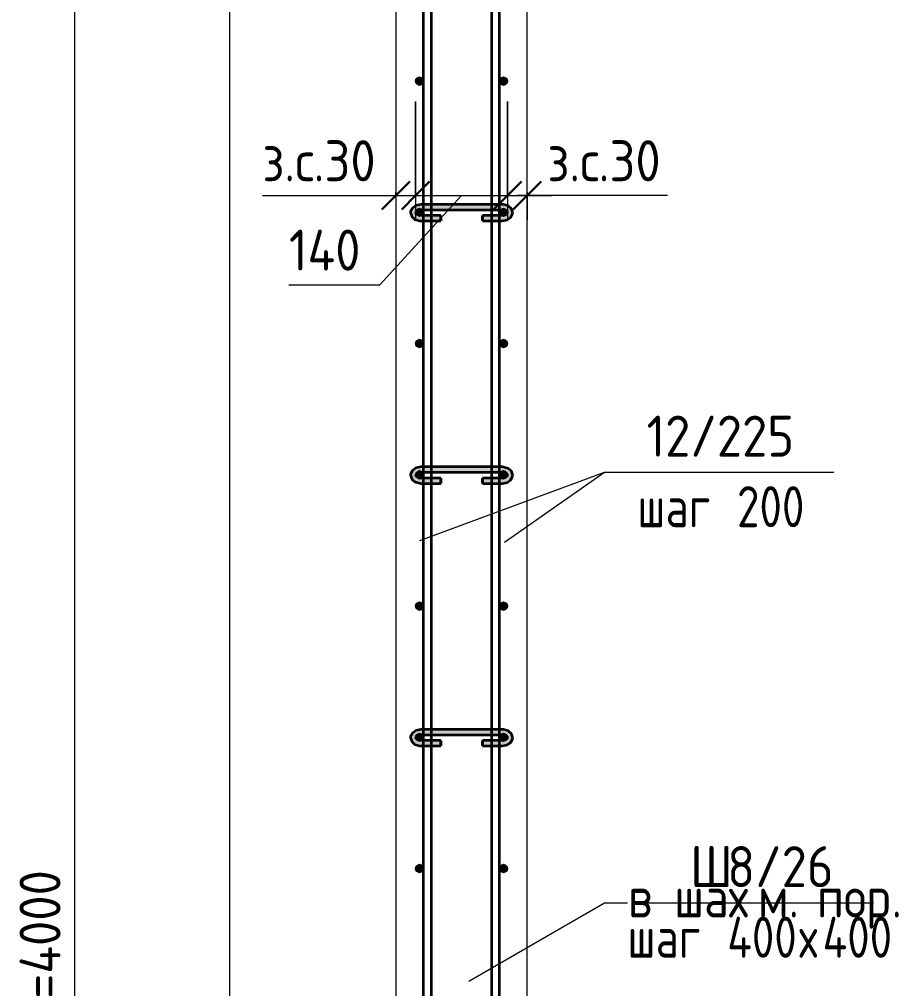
# Model space of a CAD drawing. Header units: millimetres. Extents: x 67134 to 121662, y -4758 to 13821.
# Drawn here: x 109344 to 110684, y -883 to 594 of the extents above; entities that cross this region are included whole.
import ezdxf

# ---------------------------------------------------------------- set-up
doc = ezdxf.new("R2010")
doc.units = ezdxf.units.MM
for name, color, linetype, lineweight in [('AA_Dim', 7, 'Continuous', 9), ('AA_Dim-25', 7, 'Continuous', 9), ('AA_Oformlenie', 7, 'Continuous', 9), ('AA_Vinoska', 7, 'Continuous', 9), ('AF_Stena_Опалубка', 253, 'Continuous', 20), ('Gen_Text', 7, 'Continuous', 9), ('KR_Armatura', 7, 'Continuous', 20), ('KR_Armatura_Tonkie', 7, 'Continuous', 20)]:
    doc.layers.add(name, color=color, linetype=linetype, lineweight=lineweight)
doc.styles.add('ISOCPEUR_6', font='isocpeur.ttf', dxfattribs={"width": 0.85, "height": 62.5})
doc.styles.add('ISOCPEUR_7', font='isocpeur.ttf', dxfattribs={"width": 0.9, "height": 62.5})
doc.styles.add('ISOCPEUR_8', font='isocpeur.ttf', dxfattribs={"width": 0.8, "height": 62.5})
doc.dimstyles.new('00_Точн_3_знака__прозр__2', dxfattribs={"dimscale": 304.8, "dimtxt": 62.248823, "dimasz": 0.139436, "dimexe": 0.123031, "dimexo": 0.082021, "dimgap": 0.008202, "dimtad": 1, "dimdec": 3, "dimrnd": 0.001, "dimdsep": 46, "dimtxsty": 'ISOCPEUR_7', "dimblk1": 'OBLIQUE', "dimblk2": 'OBLIQUE', "dimsah": 1, "dimcen": 0.09, "dimdle": 0.123031, "dimazin": 0, "dimtfac": 1, "dimtdec": 4, "dimtix": 1, "dimtmove": 1, "dimatfit": 3, "dimfxl": 1, "dimtvp": 1, "dimtolj": 1, "dimtzin": 0, "dimlwd": 18, "dimlwe": 18, "dimarcsym": 2})
doc.dimstyles.new('00_Точн_3_знака__прозр__3', dxfattribs={"dimscale": 304.8, "dimtxt": 62.248823, "dimasz": 0.139436, "dimexe": 0.123031, "dimexo": 0.082021, "dimgap": 0.008202, "dimtad": 1, "dimdec": 3, "dimrnd": 0.001, "dimdsep": 46, "dimtxsty": 'ISOCPEUR_7', "dimblk1": 'OBLIQUE', "dimblk2": 'OBLIQUE', "dimsah": 1, "dimcen": 0.09, "dimdle": 0.123031, "dimazin": 0, "dimtfac": 1, "dimtdec": 4, "dimtix": 1, "dimtmove": 0, "dimatfit": 3, "dimfxl": 1, "dimtvp": 1, "dimtolj": 1, "dimtzin": 0, "dimlwd": 18, "dimlwe": 18, "dimarcsym": 2})

# ---------------------------------------------------------------- blocks, each defined once
blk = doc.blocks.new('261_Шпилька массив _НесАрм_РабПлоск_ - 8 А240-4166799-2-2 Армирование')
at = {"layer": 'KR_Armatura_Tonkie', "lineweight": 35}
for points in [[(-11581.8, 288.2), (-11581.8, 295), (-11588, 296.5), (-11589.4, 298.2), (-11589.8, 299.5), (-11588.8, 302.3), (-11585.8, 304.4), (-11581.8, 305.2), (-11581.8, 312), (-11587.9, 311), (-11590.7, 309.7), (-11594.3, 306.6), (-11596.6, 303.8), (-11597.8, 299.5), (-11596.4, 294.9), (-11593.2, 291.5), (-11587.7, 289), (-11585.7, 288.7)], [(-11551.1, 305.2), (-11458, 305.2), (-11458, 312), (-11581.8, 311.9), (-11581.8, 305.2), (-11566, 305.2)], [(-11458, 288.2), (-11451.9, 289.1), (-11446.7, 291.5), (-11443.2, 295.2), (-11442, 299.5), (-11443.2, 303.8), (-11445.8, 307.5), (-11450.5, 310.5), (-11458, 311.9), (-11458, 305.2), (-11454, 304.4), (-11451.1, 302.3), (-11450.1, 299.3), (-11450.6, 297.9), (-11452.5, 296.3), (-11458, 294.9), (-11458, 289)], [(-11460.5, 304), (-11458, 304.1), (-11458, 305.2), (-11581.8, 305.2), (-11581.8, 304), (-11462, 304)], [(-11573.7, 288.2), (-11551.5, 288.2), (-11551.5, 295), (-11581.8, 294.9), (-11581.8, 288.2), (-11578, 288.2)], [(-11566, 287), (-11551.5, 287.2), (-11551.5, 288.2), (-11581.8, 288.2), (-11581.8, 287), (-11573.7, 287)], [(-11460.5, 288.2), (-11458, 288.2), (-11458, 295), (-11488.3, 294.9), (-11488.3, 288.2), (-11462, 288.2)], [(-11460.5, 287), (-11458, 287.2), (-11458, 288.2), (-11488.3, 288.2), (-11488.3, 287), (-11462, 287)], [(-11581.8, -111.8), (-11581.8, -105), (-11588, -103.5), (-11589.4, -101.8), (-11589.8, -100.5), (-11588.8, -97.7), (-11585.8, -95.6), (-11581.8, -94.8), (-11581.8, -88), (-11587.9, -89), (-11590.7, -90.3), (-11594.3, -93.4), (-11596.6, -96.2), (-11597.8, -100.5), (-11596.4, -105.1), (-11593.2, -108.5), (-11587.7, -111), (-11585.7, -111.3)], [(-11578.1, -94.8), (-11458, -94.8), (-11458, -88), (-11581.8, -88.1), (-11581.8, -94.8), (-11580.5, -94.8)], [(-11458, -111.8), (-11451.9, -110.9), (-11446.7, -108.5), (-11443.2, -104.8), (-11442, -100.5), (-11443.7, -95.4), (-11445.6, -92.6), (-11450.5, -89.5), (-11458, -88.1), (-11458, -94.8), (-11454, -95.6), (-11451.1, -97.7), (-11450.1, -100.7), (-11450.6, -102.1), (-11452.5, -103.7), (-11458, -105.1), (-11458, -111)], [(-11551.1, -96), (-11458, -95.9), (-11458, -94.8), (-11581.8, -94.8), (-11581.8, -96), (-11566, -96)], [(-11581.8, -111.8), (-11551.5, -111.8), (-11551.5, -105), (-11581.8, -105.1), (-11581.8, -111)], [(-11566, -113), (-11551.5, -112.8), (-11551.5, -111.8), (-11581.8, -111.8), (-11581.8, -113), (-11573.7, -113)], [(-11462, -111.8), (-11458, -111.8), (-11458, -105), (-11488.3, -105.1), (-11488.3, -111.8), (-11474, -111.8)], [(-11460.5, -113), (-11458, -112.8), (-11458, -111.8), (-11488.3, -111.8), (-11488.3, -113), (-11462, -113)], [(-11581.8, -511.8), (-11581.8, -505), (-11588, -503.5), (-11589.4, -501.8), (-11589.8, -500.5), (-11588.8, -497.7), (-11585.8, -495.6), (-11581.8, -494.8), (-11581.8, -488), (-11587.9, -489), (-11590.7, -490.3), (-11594.3, -493.4), (-11596.6, -496.2), (-11597.8, -500.5), (-11596.4, -505.1), (-11593.2, -508.5), (-11587.7, -511), (-11585.7, -511.3)], [(-11551.1, -494.8), (-11458, -494.8), (-11458, -488), (-11581.8, -488.1), (-11581.8, -494.8), (-11566, -494.8)], [(-11551.1, -496), (-11458, -495.9), (-11458, -494.8), (-11581.8, -494.8), (-11581.8, -496), (-11566, -496)], [(-11458, -511.8), (-11451.9, -510.9), (-11446.7, -508.5), (-11443.2, -504.8), (-11442, -500.5), (-11443.2, -496.2), (-11445.6, -492.6), (-11450.5, -489.5), (-11458, -488.1), (-11458, -494.8), (-11454, -495.6), (-11451.1, -497.7), (-11450.1, -500.7), (-11450.6, -502.1), (-11452.5, -503.7), (-11458, -505.1), (-11458, -511)], [(-11578, -511.8), (-11551.5, -511.8), (-11551.5, -505), (-11581.8, -505.1), (-11581.8, -511.8)], [(-11578, -513), (-11551.5, -512.8), (-11551.5, -511.8), (-11581.8, -511.8), (-11581.8, -513)], [(-11488.3, -511.8), (-11458, -511.8), (-11458, -505), (-11488.3, -505.1), (-11488.3, -511)], [(-11460.5, -513), (-11458, -512.8), (-11458, -511.8), (-11488.3, -511.8), (-11488.3, -513), (-11462, -513)]]:
    blk.add_hatch(color=256, dxfattribs=at).paths.add_polyline_path(points)
h = blk.add_hatch(color=256, dxfattribs=at)
h.paths.add_polyline_path([(-11581.8, 287), (-11581.8, 288.2), (-11588, 289.1), (-11593.2, 291.5), (-11593.8, 291.9), (-11589.4, 288.7), (-11587.9, 288), (-11585.3, 287.6)])
h.paths.add_polyline_path([(-11589.3, 301), (-11588, 302.6), (-11581.8, 304.1), (-11581.8, 305.2), (-11585.8, 304.4), (-11588.8, 302.3), (-11589, 301.7)])
h = blk.add_hatch(color=256, dxfattribs=at)
h.paths.add_polyline_path([(-11458, 287), (-11450.5, 288.5), (-11445.6, 291.6), (-11443.2, 295.2), (-11446.7, 291.5), (-11452.1, 289), (-11458, 288.2), (-11458, 287.2)])
h.paths.add_polyline_path([(-11450.8, 301.4), (-11451.1, 302.3), (-11454.6, 304.5), (-11458, 305.2), (-11458, 304), (-11457.4, 303.9), (-11451.1, 301.5)])
h = blk.add_hatch(color=256, dxfattribs=at)
h.paths.add_polyline_path([(-11581.8, -113), (-11581.8, -111.8), (-11588, -110.9), (-11593.2, -108.5), (-11593.8, -108.1), (-11589.4, -111.3), (-11587.9, -112), (-11585.3, -112.4)])
h.paths.add_polyline_path([(-11589.3, -99), (-11588, -97.4), (-11581.8, -95.9), (-11581.8, -94.8), (-11585.8, -95.6), (-11588.8, -97.7), (-11589, -98.3)])
h = blk.add_hatch(color=256, dxfattribs=at)
h.paths.add_polyline_path([(-11458, -113), (-11450.5, -111.5), (-11445.6, -108.4), (-11443.2, -104.8), (-11446.7, -108.5), (-11452.1, -111), (-11458, -111.8), (-11458, -112.8)])
h.paths.add_polyline_path([(-11450.8, -98.6), (-11451.1, -97.7), (-11454.6, -95.5), (-11458, -94.8), (-11458, -96), (-11457.4, -96.1), (-11451.1, -98.5)])
h = blk.add_hatch(color=256, dxfattribs=at)
h.paths.add_polyline_path([(-11581.8, -513), (-11581.8, -511.8), (-11588, -510.9), (-11593.2, -508.5), (-11591.7, -509.9), (-11589.4, -511.3), (-11587.9, -512), (-11585.3, -512.4)])
h.paths.add_polyline_path([(-11589.3, -499), (-11588, -497.4), (-11581.8, -495.9), (-11581.8, -494.8), (-11585.8, -495.6), (-11588.8, -497.7), (-11589, -498.3)])
h = blk.add_hatch(color=256, dxfattribs=at)
h.paths.add_polyline_path([(-11458, -513), (-11450.5, -511.5), (-11445.6, -508.4), (-11443.2, -504.8), (-11446.7, -508.5), (-11452.1, -511), (-11458, -511.8), (-11458, -512.8)])
h.paths.add_polyline_path([(-11450.8, -498.6), (-11451.1, -497.7), (-11454.6, -495.5), (-11458, -494.8), (-11458, -496), (-11457.4, -496.1), (-11451.1, -498.5)])
for p, q in [((-11578, 312), (-11581.8, 312)), ((-11566, 312), (-11578, 312)), ((-11474, 312), (-11566, 312)), ((-11462, 312), (-11474, 312)), ((-11458, 312), (-11462, 312)), ((-11581.8, 304), (-11578, 304)), ((-11578, 304), (-11566, 304)), ((-11566, 304), (-11474, 304)), ((-11474, 304), (-11462, 304)), ((-11462, 304), (-11458, 304)), ((-11578, 295), (-11581.8, 295)), ((-11581.8, 287), (-11578, 287)), ((-11566, 295), (-11578, 295)), ((-11578, 287), (-11566, 287)), ((-11551.5, 295), (-11566, 295)), ((-11566, 287), (-11551.5, 287)), ((-11551.5, 295), (-11551.5, 288.2)), ((-11551.5, 293.8), (-11551.5, 294.9)), ((-11551.5, 287.2), (-11551.5, 293.8)), ((-11551.5, 288.2), (-11551.5, 287)), ((-11474, 295), (-11488.3, 295)), ((-11488.3, 288.2), (-11488.3, 295)), ((-11488.3, 294.9), (-11488.3, 293.8)), ((-11488.3, 293.8), (-11488.3, 287.2)), ((-11488.3, 287), (-11488.3, 288.2)), ((-11488.3, 287), (-11474, 287)), ((-11462, 295), (-11474, 295)), ((-11474, 287), (-11462, 287)), ((-11458, 295), (-11462, 295)), ((-11462, 287), (-11458, 287)), ((-11578, -88), (-11581.8, -88)), ((-11566, -88), (-11578, -88)), ((-11474, -88), (-11566, -88)), ((-11462, -88), (-11474, -88)), ((-11458, -88), (-11462, -88)), ((-11581.8, -96), (-11578, -96)), ((-11578, -96), (-11566, -96)), ((-11566, -96), (-11474, -96)), ((-11474, -96), (-11462, -96)), ((-11462, -96), (-11458, -96)), ((-11578, -105), (-11581.8, -105)), ((-11581.8, -113), (-11578, -113)), ((-11566, -105), (-11578, -105)), ((-11578, -113), (-11566, -113)), ((-11551.5, -105), (-11566, -105)), ((-11566, -113), (-11551.5, -113)), ((-11551.5, -105), (-11551.5, -111.8)), ((-11551.5, -106.2), (-11551.5, -105.1)), ((-11551.5, -112.8), (-11551.5, -106.2)), ((-11551.5, -111.8), (-11551.5, -113)), ((-11474, -105), (-11488.3, -105)), ((-11488.3, -111.8), (-11488.3, -105)), ((-11488.3, -105.1), (-11488.3, -106.2)), ((-11488.3, -106.2), (-11488.3, -112.8)), ((-11488.3, -113), (-11488.3, -111.8)), ((-11488.3, -113), (-11474, -113)), ((-11462, -105), (-11474, -105)), ((-11474, -113), (-11462, -113)), ((-11458, -105), (-11462, -105)), ((-11462, -113), (-11458, -113)), ((-11578, -488), (-11581.8, -488)), ((-11581.8, -496), (-11578, -496)), ((-11566, -488), (-11578, -488)), ((-11578, -496), (-11566, -496)), ((-11474, -488), (-11566, -488)), ((-11566, -496), (-11474, -496)), ((-11462, -488), (-11474, -488)), ((-11474, -496), (-11462, -496)), ((-11458, -488), (-11462, -488)), ((-11462, -496), (-11458, -496)), ((-11578, -505), (-11581.8, -505)), ((-11581.8, -513), (-11578, -513)), ((-11566, -505), (-11578, -505)), ((-11578, -513), (-11566, -513)), ((-11551.5, -505), (-11566, -505)), ((-11566, -513), (-11551.5, -513)), ((-11551.5, -505), (-11551.5, -511.8)), ((-11551.5, -506.2), (-11551.5, -505.1)), ((-11551.5, -509.9), (-11551.5, -506.2)), ((-11551.5, -512.8), (-11551.5, -510)), ((-11551.5, -511.8), (-11551.5, -513)), ((-11474, -505), (-11488.3, -505)), ((-11488.3, -511.8), (-11488.3, -505)), ((-11488.3, -505.1), (-11488.3, -506.2)), ((-11488.3, -506.2), (-11488.3, -509.9)), ((-11488.3, -510), (-11488.3, -512.8)), ((-11488.3, -513), (-11488.3, -511.8)), ((-11488.3, -513), (-11474, -513)), ((-11462, -505), (-11474, -505)), ((-11474, -513), (-11462, -513)), ((-11458, -505), (-11462, -505)), ((-11462, -513), (-11458, -513))]:
    blk.add_line(p, q, dxfattribs=at)
at = {"layer": 'KR_Armatura_Tonkie', "lineweight": 35, "flags": 128}
for points in [[(-11581.8, 312), (-11589.4, 310.5), (-11595, 306.6), (-11597.7, 301.1), (-11597.8, 299.5)], [(-11442, 299.5), (-11443.9, 305.4), (-11448.9, 309.8), (-11456.1, 311.9), (-11458, 312)], [(-11597.8, 299.5), (-11596, 293.6), (-11591, 289.2), (-11583.7, 287.1), (-11581.8, 287)], [(-11589.8, 299.5), (-11588.9, 301.5), (-11585.1, 303.6), (-11581.8, 304)], [(-11581.8, 295), (-11586.9, 296.1), (-11589.5, 298.3), (-11589.8, 299.5)], [(-11458, 304), (-11453, 302.9), (-11450.3, 300.7), (-11450, 299.5)], [(-11458, 287), (-11450.4, 288.5), (-11444.8, 292.4), (-11442.1, 297.9), (-11442, 299.5)], [(-11450, 299.5), (-11451, 297.5), (-11454.7, 295.5), (-11458, 295)], [(-11581.8, -88), (-11589.4, -89.5), (-11595, -93.4), (-11597.7, -98.9), (-11597.8, -100.5)], [(-11442, -100.5), (-11443.9, -94.6), (-11448.9, -90.2), (-11456.1, -88.1), (-11458, -88)], [(-11597.8, -100.5), (-11596, -106.4), (-11591, -110.8), (-11583.7, -112.9), (-11581.8, -113)], [(-11589.8, -100.5), (-11588.9, -98.5), (-11585.1, -96.4), (-11581.8, -96)], [(-11581.8, -105), (-11586.9, -103.9), (-11589.5, -101.7), (-11589.8, -100.5)], [(-11458, -96), (-11453, -97.1), (-11450.3, -99.3), (-11450, -100.5)], [(-11458, -113), (-11450.4, -111.5), (-11444.8, -107.6), (-11442.1, -102.1), (-11442, -100.5)], [(-11450, -100.5), (-11451, -102.5), (-11454.7, -104.5), (-11458, -105)], [(-11581.8, -488), (-11589.4, -489.5), (-11595, -493.4), (-11597.7, -498.9), (-11597.8, -500.5)], [(-11597.8, -500.5), (-11596, -506.4), (-11591, -510.8), (-11583.7, -512.9), (-11581.8, -513)], [(-11589.8, -500.5), (-11588.9, -498.5), (-11585.1, -496.4), (-11581.8, -496)], [(-11581.8, -505), (-11586.9, -503.9), (-11589.5, -501.7), (-11589.8, -500.5)], [(-11442, -500.5), (-11443.9, -494.6), (-11448.9, -490.2), (-11456.1, -488.1), (-11458, -488)], [(-11458, -496), (-11453, -497.1), (-11450.3, -499.3), (-11450, -500.5)], [(-11458, -513), (-11450.4, -511.5), (-11444.8, -507.6), (-11442.1, -502.1), (-11442, -500.5)], [(-11450, -500.5), (-11451, -502.5), (-11454.7, -504.5), (-11458, -505)]]:
    blk.add_lwpolyline(points, dxfattribs=at)
blk = doc.blocks.new('011_Прямоугольник обрыва _ЭлУзла_ - 011_Прямоугольник обрыва _ЭлУзла_-4156433-2-2 Армирование')
at = {"layer": 'AA_Oformlenie'}
blk.add_line((-11873.1, -2057.9), (-11873.1, 623.8), dxfattribs=at)
blk = doc.blocks.new('DIMBLOCK106-2-2 Армирование')
at = {"layer": 'AA_Dim-25', "lineweight": 30}
for p, q in [((109428.3, 1100), (109407.1, 1121.2)), ((109428.3, 1100), (109449.6, 1078.8)), ((109428.3, -2900), (109407.1, -2878.8)), ((109428.3, -2900), (109449.6, -2921.2))]:
    blk.add_line(p, q, dxfattribs=at)
at = {"layer": 'AA_Dim-25', "lineweight": 18}
for p, q in [((109923.1, 1100), (109390.8, 1100)), ((109428.3, -2900), (109428.3, 1100)), ((109428.3, 1100), (109923.1, 1100)), ((109923.1, -2900), (109390.8, -2900)), ((109428.3, -2900), (109923.1, -2900))]:
    blk.add_line(p, q, dxfattribs=at)
at = {"layer": 'AA_Dim-25', "color": 0, "lineweight": 18, "insert": (109344.2, -1114.9), "char_height": 62.5, "width": 515.708, "attachment_point": 1, "rotation": 90, "line_spacing_factor": 1.149209, "style": 'ISOCPEUR_7'}
blk.add_mtext('200х19=4000', dxfattribs=at)
blk = doc.blocks.new('_Oblique')
at = {"color": 0, "linetype": 'ByBlock', "lineweight": -2}
blk.add_line((-0.5, -0.5), (0.5, 0.5), dxfattribs=at)
blk = doc.blocks.new('DIMBLOCK111-2-2 Армирование')
at = {"layer": 'AA_Dim-25', "lineweight": 18}
for p, q in [((109948.1, 469), (109948.1, 288.2)), ((109948.1, 325.7), (109948.1, 469)), ((109714.4, 325.7), (109922.6, 325.7)), ((109880.6, 325.7), (109948.1, 325.7)), ((109918.1, 330.7), (109918.1, 288.2)), ((109918.1, 325.7), (109918.1, 330.7)), ((109922.6, 325.7), (109933.1, 325.7))]:
    blk.add_line(p, q, dxfattribs=at)
at = {"layer": 'AA_Dim-25', "lineweight": 30}
for p, q in [((109918.1, 325.7), (109939.3, 346.9)), ((109948.1, 325.7), (109969.3, 346.9)), ((109918.1, 325.7), (109896.8, 304.4)), ((109948.1, 325.7), (109926.8, 304.4))]:
    blk.add_line(p, q, dxfattribs=at)
at = {"layer": 'AA_Dim-25', "color": 0, "lineweight": 18, "insert": (109714.4, 409.8), "char_height": 62.5, "width": 219.786, "attachment_point": 1, "line_spacing_factor": 1.149209, "style": 'ISOCPEUR_7'}
blk.add_mtext('з.с.30', dxfattribs=at)
blk = doc.blocks.new('DIMBLOCK112-2-2 Армирование')
at = {"layer": 'AA_Dim-25', "lineweight": 18}
for p, q in [((109948.1, 469), (109948.1, 288.2)), ((109948.1, 325.7), (109948.1, 469)), ((110088.1, 469), (110088.1, 288.2)), ((110088.1, 325.7), (110088.1, 469)), ((109893.7, 189.6), (110018.1, 325.7)), ((109948.1, 325.7), (110088.1, 325.7)), ((109755, 189.6), (109893.7, 189.6))]:
    blk.add_line(p, q, dxfattribs=at)
at = {"layer": 'AA_Dim-25', "lineweight": 30}
for p, q in [((109948.1, 325.7), (109969.3, 346.9)), ((110088.1, 325.7), (110109.3, 346.9)), ((109948.1, 325.7), (109926.8, 304.4)), ((110088.1, 325.7), (110066.8, 304.4))]:
    blk.add_line(p, q, dxfattribs=at)
at = {"layer": 'AA_Dim-25', "color": 0, "lineweight": 18, "insert": (109755, 273.7), "char_height": 62.5, "width": 136.469, "attachment_point": 1, "line_spacing_factor": 1.149209, "style": 'ISOCPEUR_7'}
blk.add_mtext('140', dxfattribs=at)
blk = doc.blocks.new('DIMBLOCK113-2-2 Армирование')
at = {"layer": 'AA_Dim-25', "lineweight": 18}
for p, q in [((110088.1, 469), (110088.1, 288.2)), ((110088.1, 325.7), (110088.1, 469)), ((110088.1, 325.7), (110155.6, 325.7)), ((110123.9, 325.7), (110103.1, 325.7)), ((110118.1, 330.7), (110118.1, 288.2)), ((110118.1, 325.7), (110118.1, 330.7)), ((110332.1, 325.7), (110123.9, 325.7))]:
    blk.add_line(p, q, dxfattribs=at)
at = {"layer": 'AA_Dim-25', "lineweight": 30}
for p, q in [((110088.1, 325.7), (110109.3, 346.9)), ((110118.1, 325.7), (110139.3, 346.9)), ((110088.1, 325.7), (110066.8, 304.4)), ((110118.1, 325.7), (110096.8, 304.4))]:
    blk.add_line(p, q, dxfattribs=at)
at = {"layer": 'AA_Dim-25', "color": 0, "lineweight": 18, "insert": (110148.9, 409.8), "char_height": 62.5, "width": 219.786, "attachment_point": 1, "line_spacing_factor": 1.149209, "style": 'ISOCPEUR_7'}
blk.add_mtext('з.с.30', dxfattribs=at)
blk = doc.blocks.new('042_М_Арматуры - Диам длина поз _ Комментарий-3662934-2-2 Армирование')
at = {"layer": 'AA_Vinoska'}
blk.add_line((-10831.3, -2781.2), (-10481.3, -2781.2), dxfattribs=at)

msp = doc.modelspace()

# ---------------------------------------------------------------- hatches: boundary and pattern name
at = {"layer": 'KR_Armatura'}
h = msp.add_hatch(color=256, dxfattribs=at)
edge = h.paths.add_edge_path()
edge.add_arc((109954.0899, 500), 6, 0, 360)
for points in [[(109954.0899, 494), (109959.286, 497), (109959.286, 503), (109954.0899, 506), (109948.8937, 503), (109948.8937, 497)], [(110082.0899, 494), (110087.286, 497), (110087.286, 503), (110082.0899, 506), (110076.8937, 503), (110076.8937, 497)], [(109954.0899, 294), (109959.286, 297), (109959.286, 303), (109954.0899, 306), (109948.8937, 303), (109948.8937, 297), (109950.5887, 296.0214)], [(110082.0899, 294), (110087.286, 297), (110087.286, 303), (110082.0899, 306), (110076.8937, 303), (110076.8937, 297), (110078.5887, 296.0214)], [(109954.0899, 94), (109959.286, 97), (109959.286, 103), (109954.0899, 106), (109948.8937, 103), (109948.8937, 97)], [(110082.0899, 94), (110087.286, 97), (110087.286, 103), (110082.0899, 106), (110076.8937, 103), (110076.8937, 97)], [(109954.0899, -106), (109959.286, -103), (109959.286, -97), (109954.0899, -94), (109948.8937, -97), (109948.8937, -103)], [(110082.0899, -106), (110087.286, -103), (110087.286, -97), (110082.0899, -94), (110076.8937, -97), (110076.8937, -103), (110077.6301, -103.4251)], [(109954.0899, -306), (109959.286, -303), (109959.286, -297), (109954.0899, -294), (109948.8937, -297), (109948.8937, -303)], [(110082.0899, -306), (110087.286, -303), (110087.286, -297), (110082.0899, -294), (110076.8937, -297), (110076.8937, -303)], [(109954.0899, -506), (109959.286, -503), (109959.286, -497), (109954.0899, -494), (109948.8937, -497), (109948.8937, -503)], [(110082.0899, -506), (110087.286, -503), (110087.286, -497), (110082.0899, -494), (110076.8937, -497), (110076.8937, -503), (110077.6301, -503.4251)], [(109954.0899, -706), (109959.286, -703), (109959.286, -697), (109954.0899, -694), (109948.8937, -697), (109948.8937, -703)], [(110082.0899, -706), (110087.286, -703), (110087.286, -697), (110082.0899, -694), (110076.8937, -697), (110076.8937, -703)]]:
    msp.add_hatch(color=256, dxfattribs=at).paths.add_polyline_path(points)
h = msp.add_hatch(color=256, dxfattribs=at)
edge = h.paths.add_edge_path()
edge.add_arc((110082.0899, 500), 6, 0, 360)
h = msp.add_hatch(color=256, dxfattribs=at)
edge = h.paths.add_edge_path()
edge.add_arc((109954.0899, 300), 6, 0, 360)
h = msp.add_hatch(color=256, dxfattribs=at)
edge = h.paths.add_edge_path()
edge.add_arc((110082.0899, 300), 6, 0, 360)
h = msp.add_hatch(color=256, dxfattribs=at)
edge = h.paths.add_edge_path()
edge.add_arc((109954.0899, 100), 6, 0, 360)
h = msp.add_hatch(color=256, dxfattribs=at)
edge = h.paths.add_edge_path()
edge.add_arc((110082.0899, 100), 6, 0, 360)
h = msp.add_hatch(color=256, dxfattribs=at)
edge = h.paths.add_edge_path()
edge.add_arc((109954.0899, -100), 6, 0, 360)
h = msp.add_hatch(color=256, dxfattribs=at)
edge = h.paths.add_edge_path()
edge.add_arc((110082.0899, -100), 6, 0, 360)
h = msp.add_hatch(color=256, dxfattribs=at)
edge = h.paths.add_edge_path()
edge.add_arc((109954.0899, -300), 6, 0, 360)
h = msp.add_hatch(color=256, dxfattribs=at)
edge = h.paths.add_edge_path()
edge.add_arc((110082.0899, -300), 6, 0, 360)
h = msp.add_hatch(color=256, dxfattribs=at)
edge = h.paths.add_edge_path()
edge.add_arc((109954.0899, -500), 6, 0, 360)
h = msp.add_hatch(color=256, dxfattribs=at)
edge = h.paths.add_edge_path()
edge.add_arc((110082.0899, -500), 6, 0, 360)
h = msp.add_hatch(color=256, dxfattribs=at)
edge = h.paths.add_edge_path()
edge.add_arc((109954.0899, -700), 6, 0, 360)
h = msp.add_hatch(color=256, dxfattribs=at)
edge = h.paths.add_edge_path()
edge.add_arc((110082.0899, -700), 6, 0, 360)

# ---------------------------------------------------------------- linework, layer by layer
at = {"layer": 'AA_Vinoska'}
for p, q in [((109954.4505, -199.988), (110235.8615, -96.134)), ((110083.7001, -202.6166), (110235.8615, -96.134)), ((110029.3843, -871.7547), (110235.8615, -752.1299)), ((110235.8615, -752.1299), (110270.8492, -752.1299))]:
    msp.add_line(p, q, dxfattribs=at)
at = {"layer": 'AF_Stena_Опалубка'}
for p, q in [((109918.0899, 1330), (109918.0899, -2950)), ((110118.0899, -2950), (110118.0899, 1330))]:
    msp.add_line(p, q, dxfattribs=at)
at = {"layer": 'KR_Armatura'}
for p, q in [((109954.0899, 506), (109948.8937, 503)), ((109948.8937, 503), (109948.8937, 497)), ((109959.286, 503), (109954.0899, 506)), ((109959.286, 497), (109959.286, 503)), ((110082.0899, 506), (110076.8937, 503)), ((110076.8937, 503), (110076.8937, 497)), ((110087.286, 503), (110082.0899, 506)), ((110087.286, 497), (110087.286, 503)), ((109948.8937, 497), (109954.0899, 494)), ((109954.0899, 494), (109959.286, 497)), ((110076.8937, 497), (110082.0899, 494)), ((110082.0899, 494), (110087.286, 497)), ((109954.0899, 306), (109948.8937, 303)), ((109948.8937, 303), (109948.8937, 297)), ((109948.8937, 297), (109950.5887, 296.0214)), ((109950.5887, 296.0214), (109954.0899, 294)), ((109959.286, 303), (109954.0899, 306)), ((109954.0899, 294), (109959.286, 297)), ((109959.286, 297), (109959.286, 303)), ((110082.0899, 306), (110076.8937, 303)), ((110076.8937, 303), (110076.8937, 297)), ((110076.8937, 297), (110078.5887, 296.0214)), ((110078.5887, 296.0214), (110082.0899, 294)), ((110087.286, 303), (110082.0899, 306)), ((110082.0899, 294), (110087.286, 297)), ((110087.286, 297), (110087.286, 303)), ((109954.0899, 106), (109948.8937, 103)), ((109959.286, 103), (109954.0899, 106)), ((110082.0899, 106), (110076.8937, 103)), ((110087.286, 103), (110082.0899, 106)), ((109948.8937, 103), (109948.8937, 97)), ((109948.8937, 97), (109954.0899, 94)), ((109954.0899, 94), (109959.286, 97)), ((109959.286, 97), (109959.286, 103)), ((110076.8937, 103), (110076.8937, 97)), ((110076.8937, 97), (110082.0899, 94)), ((110082.0899, 94), (110087.286, 97)), ((110087.286, 97), (110087.286, 103)), ((109954.0899, -94), (109948.8937, -97)), ((109948.8937, -97), (109948.8937, -103)), ((109948.8937, -103), (109954.0899, -106)), ((109959.286, -97), (109954.0899, -94)), ((109954.0899, -106), (109959.286, -103)), ((109959.286, -103), (109959.286, -97)), ((110082.0899, -94), (110076.8937, -97)), ((110076.8937, -97), (110076.8937, -103)), ((110076.8937, -103), (110077.6301, -103.4251)), ((110087.286, -97), (110082.0899, -94)), ((110082.0899, -106), (110087.286, -103)), ((110087.286, -103), (110087.286, -97)), ((110077.6301, -103.4251), (110082.0899, -106)), ((109954.0899, -294), (109948.8937, -297)), ((109959.286, -297), (109954.0899, -294)), ((110082.0899, -294), (110076.8937, -297)), ((110087.286, -297), (110082.0899, -294)), ((109948.8937, -297), (109948.8937, -303)), ((109948.8937, -303), (109954.0899, -306)), ((109954.0899, -306), (109959.286, -303)), ((109959.286, -303), (109959.286, -297)), ((110076.8937, -297), (110076.8937, -303)), ((110076.8937, -303), (110082.0899, -306)), ((110082.0899, -306), (110087.286, -303)), ((110087.286, -303), (110087.286, -297)), ((109954.0899, -494), (109948.8937, -497)), ((109948.8937, -497), (109948.8937, -503)), ((109959.286, -497), (109954.0899, -494)), ((109959.286, -503), (109959.286, -497)), ((110082.0899, -494), (110076.8937, -497)), ((110076.8937, -497), (110076.8937, -503)), ((110087.286, -497), (110082.0899, -494)), ((110087.286, -503), (110087.286, -497)), ((109948.8937, -503), (109954.0899, -506)), ((109954.0899, -506), (109959.286, -503)), ((110076.8937, -503), (110077.6301, -503.4251)), ((110077.6301, -503.4251), (110082.0899, -506)), ((110082.0899, -506), (110087.286, -503)), ((109954.0899, -694), (109948.8937, -697)), ((109959.286, -697), (109954.0899, -694)), ((110082.0899, -694), (110076.8937, -697)), ((110087.286, -697), (110082.0899, -694)), ((109948.8937, -697), (109948.8937, -703)), ((109948.8937, -703), (109954.0899, -706)), ((109954.0899, -706), (109959.286, -703)), ((109959.286, -703), (109959.286, -697)), ((110076.8937, -697), (110076.8937, -703)), ((110076.8937, -703), (110082.0899, -706)), ((110082.0899, -706), (110087.286, -703)), ((110087.286, -703), (110087.286, -697))]:
    msp.add_line(p, q, dxfattribs=at)
for centre in [(109954.0899, 500), (110082.0899, 500), (109954.0899, 300), (110082.0899, 300), (109954.0899, 100), (110082.0899, 100), (109954.0899, -100), (110082.0899, -100), (109954.0899, -300), (110082.0899, -300), (109954.0899, -500), (110082.0899, -500), (109954.0899, -700), (110082.0899, -700)]:
    msp.add_circle(centre, 6, dxfattribs=at)
at = {"layer": 'KR_Armatura_Tonkie', "lineweight": 35}
for p, q in [((109960.0899, -2950), (109960.0899, 1322)), ((109972.0899, -2950), (109972.0899, 1322)), ((110064.0899, -2950), (110064.0899, 1322)), ((110076.0899, -2950), (110076.0899, 1322))]:
    msp.add_line(p, q, dxfattribs=at)

# ---------------------------------------------------------------- block references
at = {"layer": 'AA_Oformlenie'}
msp.add_blockref('011_Прямоугольник обрыва _ЭлУзла_ - 011_Прямоугольник обрыва _ЭлУзла_-4156433-2-2 Армирование', (121538.0899, 0), dxfattribs=at)
at = {"layer": 'AA_Vinoska'}
for p in [(121067.169, 2685.0703), (121067.169, 2685.0703), (121127.5157, 2029.0744)]:
    msp.add_blockref('042_М_Арматуры - Диам длина поз _ Комментарий-3662934-2-2 Армирование', p, dxfattribs=at)
at = {"layer": 'KR_Armatura_Tonkie', "lineweight": 35}
msp.add_blockref('261_Шпилька массив _НесАрм_РабПлоск_ - 8 А240-4166799-2-2 Армирование', (121538.0899, 0), dxfattribs=at)

# ---------------------------------------------------------------- texts
at = {"layer": 'AA_Vinoska', "char_height": 62.5, "attachment_point": 1}
for s, insert, width, style in [('12/225', (110300.29, -9.7814), 277.784719, 'ISOCPEUR_7'), ('12/225', (110300.29, -9.7814), 277.784719, 'ISOCPEUR_7'), (' 200', (110406.2879, -117.2577), 166.751, 'ISOCPEUR_8'), (' 200', (110406.2879, -117.2577), 166.751, 'ISOCPEUR_8'), ('шаг', (110285.9025, -117.2577), 145.907125, 'ISOCPEUR_8'), ('шаг', (110285.9025, -117.2577), 145.907125, 'ISOCPEUR_8'), ('\\fISOCPEUR|b0|i0|c204|p34|;\\W.9;Ш', (110366.5992, -665.7773), 68.544281, 'ISOCPEUR_7'), ('8/26', (110423.1539, -665.7773), 194.810062, 'ISOCPEUR_7'), (' 400', (110391.2346, -773.2536), 171.561125, 'ISOCPEUR_8'), ('400', (110568.5054, -773.2536), 134.6835, 'ISOCPEUR_8'), ('шаг', (110270.8492, -773.2536), 145.907125, 'ISOCPEUR_8'), ('\\fISOCPEUR|b0|i0|c204|p34|;\\W.8;х', (110532.7867, -773.2536), 43.291125, 'ISOCPEUR_8')]:
    msp.add_mtext(s, dxfattribs=dict(at, insert=insert, width=width, style=style))
at = {"layer": 'Gen_Text', "char_height": 62.5, "attachment_point": 1, "style": 'ISOCPEUR_6'}
for s, insert, width in [('\\fISOCPEUR|b0|i0|c204|p34|;\\W.85; ', (110309.6775, -711.9925), 39.182477), ('\\fISOCPEUR|b0|i0|c204|p34|;\\W.85;в', (110271.7263, -711.9925), 45.99682), ('шах', (110342.0063, -711.9925), 155.02632), ('м. ', (110469.9158, -711.9925), 109.0295), ('пор', (110559.8741, -711.9925), 137.990461), ('\\fISOCPEUR|b0|i0|c204|p34|;\\W.85;.', (110673.7277, -711.9925), 18.739445)]:
    msp.add_mtext(s, dxfattribs=dict(at, insert=insert, width=width))

# ---------------------------------------------------------------- dimensions: what is measured, and where the dimension line sits
at = {"layer": 'AA_Dim', "lineweight": 18}
dim = msp.add_linear_dim(base=(109428.3265, 1100), p1=(109948.0899, -2900), p2=(109948.0899, 1100), angle=90, dimstyle='00_Точн_3_знака__прозр__3', override={"dimpost": '200х19=<>', "dimfxl": 4000}, dxfattribs=at)
dim.commit()
dim.dimension.update_dxf_attribs({"geometry": 'DIMBLOCK106-2-2 Армирование', "text_midpoint": (109394.5765, -900)})
for base, p1, p2, override, picture, middle in [((109948.0899, 325.6756), (109918.0899, 355.7276), (109948.0899, 494), {"dimpost": 'з.с.<>', "dimfxl": 141.489406}, 'DIMBLOCK111-2-2 Армирование', (109824.3243, 368.1624)), ((110088.0899, 325.6756), (109948.0899, 494), (110088.0899, 494), {"dimpost": '<>', "dimfxl": 140}, 'DIMBLOCK112-2-2 Армирование', (109823.2084, 232.069)), ((110118.0899, 325.6756), (110088.0899, 494), (110118.0899, 355.7276), {"dimpost": 'з.с.<>', "dimfxl": 141.489406}, 'DIMBLOCK113-2-2 Армирование', (110258.8182, 368.1624))]:
    dim = msp.add_linear_dim(base=base, p1=p1, p2=p2, dimstyle='00_Точн_3_знака__прозр__2', override=override, dxfattribs=at)
    dim.commit()
    dim.dimension.update_dxf_attribs({"geometry": picture, "text_midpoint": middle, "dimtype": 160})

doc.saveas('drawing.dxf')
